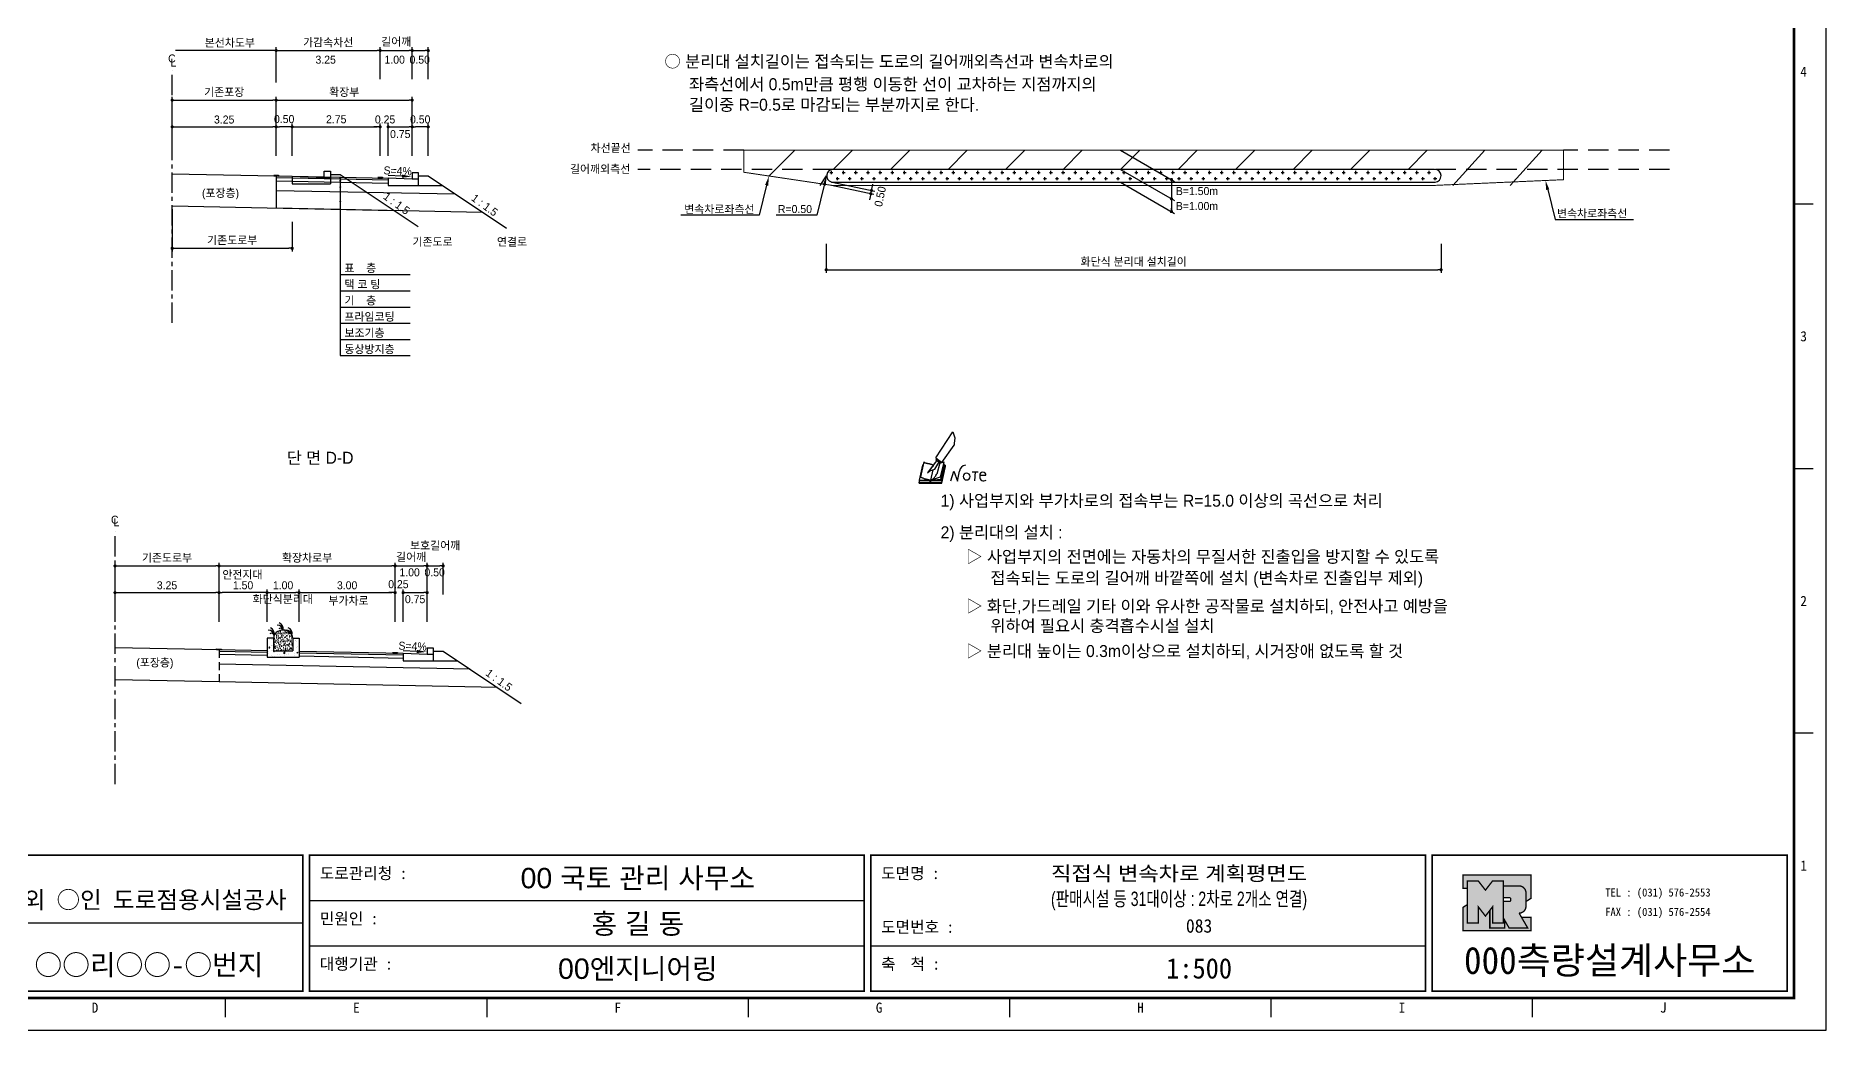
# Model space of a CAD drawing. Header units: millimetres. Extents: x 486 to 909, y 20 to 319.
# Drawn here: x 629.7 to 909.3, y 20.1 to 175.4 of the extents above; entities that cross this region are included whole.
import ezdxf
from ezdxf.enums import TextEntityAlignment as Align

# ---------------------------------------------------------------- set-up
doc = ezdxf.new("R2010")
doc.units = ezdxf.units.MM
doc.linetypes.add('CENTER', pattern=[50.8, 31.75, -6.35, 6.35, -6.35])
doc.linetypes.add('HIDDEN', pattern=[9.525, 6.35, -3.175])
for name, color, linetype in [('CC-GSTR-0004', 4, 'Continuous'), ('CM-LANE-0030', 30, 'Continuous'), ('CZ-DIMT-0002', 7, 'Continuous'), ('CZ-EXST-0002', 1, 'Continuous'), ('CZ-LIN1-0007', 7, 'Continuous'), ('CZ-LIN2-0003', 3, 'Continuous'), ('CZ-LINE-0001', 7, 'Continuous'), ('CZ-TEXT-BOX0', 7, 'Continuous'), ('TITLE', 7, 'Continuous')]:
    doc.layers.add(name, color=color, linetype=linetype)
doc.styles.add('견고딕', font='arial.ttf')
doc.styles.add('돋움', font='')
doc.styles.add('돋음체', font='')
doc.styles.get('돋움').set_extended_font_data('Dotum')
doc.styles.get('돋음체').set_extended_font_data('DotumChe')

# ---------------------------------------------------------------- blocks, each defined once
blk = doc.blocks.new('note')
for p, q in [((0.85, 3.5), (3.53, 7.57)), ((3.53, 7.57), (3.8, 6.64)), ((3.8, 6.64), (3.69, 5.72)), ((3.69, 5.72), (3.74, 5.46)), ((-1.01, 2.9), (-1.53, 0.52)), ((-1, 2.9), (-1.01, 2.9)), ((-0.98, 2.85), (-1, 2.9)), ((-0.95, 2.8), (-0.98, 2.85)), ((1, 3.1), (0.75, 2.77)), ((0.85, 3.5), (1.8, 2.79)), ((1, 3.4), (0.85, 3.21)), ((0.85, 3.21), (1.52, 2.71)), ((1.16, 2.53), (1.37, 2.82)), ((2.13, 2.84), (1.44, 2.63)), ((1.52, 2.71), (1.66, 2.9)), ((1.6, 0.53), (2.13, 2.84)), ((1.8, 2.79), (3.74, 5.46)), ((-1.24, 2.36), (-1.77, 0)), ((-1.77, 0), (1.77, 0)), ((-1.77, 0), (-1.77, -0.3)), ((-1.53, 0.52), (-1.55, 0.54)), ((-1.48, 0.48), (-1.53, 0.52)), ((-1.43, 0.44), (-1.48, 0.48)), ((-1.38, 0.41), (-1.43, 0.44)), ((-1.33, 0.4), (-1.38, 0.41)), ((-1.27, 0.37), (-1.33, 0.4)), ((-1.22, 0.35), (-1.27, 0.37)), ((-1.13, 2.36), (-1.24, 2.36)), ((-1.17, 0.33), (-1.22, 0.35)), ((-1.12, 0.32), (-1.17, 0.33)), ((-1.02, 0.25), (-1.12, 0.32)), ((-0.97, 0.22), (-1.02, 0.25)), ((-0.93, 0.21), (-0.97, 0.22)), ((-0.9, 2.75), (-0.95, 2.8)), ((-0.88, 0.19), (-0.93, 0.21)), ((-0.85, 2.72), (-0.9, 2.75)), ((-0.8, 0.18), (-0.88, 0.19)), ((-0.79, 2.69), (-0.85, 2.72)), ((-0.75, 0.17), (-0.8, 0.18)), ((-0.74, 2.68), (-0.79, 2.69)), ((-0.7, 0.16), (-0.75, 0.17)), ((-0.69, 2.65), (-0.74, 2.68)), ((-0.64, 0.15), (-0.7, 0.16)), ((-0.64, 2.65), (-0.69, 2.65)), ((-0.59, 2.63), (-0.64, 2.65)), ((-0.58, 0.14), (-0.64, 0.15)), ((-0.54, 2.62), (-0.59, 2.63)), ((-0.53, 0.13), (-0.58, 0.14)), ((-0.48, 2.61), (-0.54, 2.62)), ((-0.48, 0.12), (-0.53, 0.13)), ((-0.43, 2.61), (-0.48, 2.61)), ((-0.43, 0.11), (-0.48, 0.12)), ((0.75, 2.77), (-0.46, 1.16)), ((0.37, 2.24), (-0.46, 1.16)), ((-0.46, 1.16), (-0.08, 1.47)), ((-0.38, 2.59), (-0.43, 2.61)), ((-0.38, 0.08), (-0.43, 0.11)), ((-0.33, 2.59), (-0.38, 2.59)), ((-0.29, 0.06), (-0.38, 0.08)), ((-0.27, 2.58), (-0.33, 2.59)), ((-0.23, 0.05), (-0.29, 0.06)), ((-0.22, 2.57), (-0.27, 2.58)), ((-0.16, 0.04), (-0.23, 0.05)), ((-0.17, 2.56), (-0.22, 2.57)), ((-0.12, 2.55), (-0.17, 2.56)), ((-0.11, 0.03), (-0.16, 0.04)), ((-0.07, 2.53), (-0.12, 2.55)), ((-0.04, 0.02), (-0.11, 0.03)), ((-0.08, 1.47), (0.72, 1.75)), ((-0.01, 2.51), (-0.07, 2.53)), ((-0.05, -0.3), (-0.05, 0)), ((0, 0), (-0.04, 0.02)), ((0.04, 2.5), (-0.01, 2.51)), ((0.37, 1.63), (0, 0)), ((0, 0), (1.6, 0.53)), ((0, 0), (1.65, 0.18)), ((0, 0.01), (0.06, 0.04)), ((0, -0.3), (0, 0)), ((0.09, 2.48), (0.04, 2.5)), ((0.05, -0.3), (0.05, 0)), ((0.06, 0.04), (0.11, 0.07)), ((0.14, 2.48), (0.09, 2.48)), ((0.11, 0.07), (0.16, 0.09)), ((0.2, 2.47), (0.14, 2.48)), ((0.16, 0.09), (0.21, 0.12)), ((0.26, 2.43), (0.18, 2.46)), ((0.21, 0.12), (0.27, 0.14)), ((0.34, 2.4), (0.26, 2.43)), ((0.27, 0.14), (0.36, 0.19)), ((0.45, 2.37), (0.34, 2.4)), ((0.36, 0.19), (0.41, 0.22)), ((0.41, 0.22), (0.46, 0.27)), ((0.46, 0.27), (0.51, 0.3)), ((0.51, 0.3), (0.56, 0.34)), ((0.56, 0.34), (0.6, 0.4)), ((0.6, 0.4), (0.64, 0.45)), ((0.64, 0.45), (0.67, 0.51)), ((0.67, 0.51), (0.74, 0.58)), ((0.72, 1.75), (1.16, 2.53)), ((0.74, 0.58), (0.79, 0.63)), ((0.79, 0.63), (0.83, 0.68)), ((0.83, 0.68), (0.86, 0.73)), ((0.86, 0.73), (0.89, 0.79)), ((0.89, 0.84), (0.92, 0.89)), ((0.89, 0.79), (0.89, 0.84)), ((0.92, 0.89), (0.96, 0.95)), ((0.96, 0.95), (1.01, 0.97)), ((1.47, 2.74), (1.01, 0.97)), ((1.65, 0.18), (2.19, 2.48)), ((1.77, 0), (2.3, 2.36)), ((1.77, -0.3), (2.3, 2.07)), ((1.77, -0.38), (2.3, 1.99)), ((1.77, -0.44), (2.3, 1.93)), ((1.77, 0), (1.77, -0.3)), ((2.19, 2.48), (2.04, 2.47)), ((2.3, 2.36), (2.16, 2.36)), ((2.3, 2.36), (2.3, 2.07)), ((3.21, -0.08), (3.68, 1.4)), ((3.68, 1.4), (4.26, -0.14)), ((4.26, -0.14), (4.56, 1.44)), ((6.55, 1.34), (7.46, 1.34)), ((7.01, 1.34), (6.87, -0.11)), ((7.71, 0.77), (7.71, 0.55)), ((7.71, 0.77), (8.67, 0.77)), ((-1.77, -0.3), (1.77, -0.3)), ((-1.77, -0.43), (-1.77, -0.3)), ((-1.77, -0.37), (1.77, -0.37)), ((-1.77, -0.43), (1.77, -0.43))]:
    blk.add_line(p, q)
for centre, major_axis, start_param, end_param in [((0.4, 2.31), (0.0702, 0.0702), 3.283946, 6.425539), ((5.68, 1.23), (-0.806, 0.806), -0.591174, 0.597824), ((5.66, 0.58), (-0.378, 0.378), 3.926991, 10.210176), ((8.3, 0.49), (0.422, 0.422), 2.265602, 4.634911), ((8.19, 0.77), (-0.342, 0.342), 3.926991, 7.068583)]:
    blk.add_ellipse(centre, major_axis=major_axis, ratio=1, start_param=start_param, end_param=end_param)
blk = doc.blocks.new('_Dot')
at = {"color": 0, "linetype": 'ByBlock', "lineweight": -2}
blk.add_line((-0.5, 0), (-1, 0), dxfattribs=at)
at = {"color": 0, "linetype": 'ByBlock', "const_width": 0.5}
blk.add_lwpolyline([(-0.25, 0, 1), (0.25, 0, 1)], format="xyb", close=True, dxfattribs=at)

msp = doc.modelspace()

# ---------------------------------------------------------------- hatches: boundary and pattern name
at = {"layer": 'CZ-EXST-0002'}
h = msp.add_hatch(dxfattribs=at)
h.set_pattern_fill('AR-SAND', color=256, scale=0.01, style=0)
h.set_pattern_definition([(37.5, (-442.309, 3562.19005), (-0.016000313, 0.489413237), [0, -0.38608, 0, -0.4318, 0, -0.41275]), (7.5, (-442.309, 3562.19005), (0.44952328, 0.7168251), [0, -0.20828, 0, -0.34798, 0, -0.13335]), (327.5, (-442.62142, 3562.19005), (0.79099237, 0.001437185), [0, -0.127, 0, -0.4572, 0, -0.5969]), (317.5, (-442.6214, 3562.19005), (0.76355645, 0.22292932), [0, -0.0635, 0, -0.29972, 0, -0.3429])])
edge = h.paths.add_edge_path()
edge.add_ellipse((668.31, 81.34), major_axis=(-1.5, 0), ratio=0.829212, start_angle=180, end_angle=360)
edge.add_line((666.81, 81.34), (666.81, 79.34))
edge.add_line((666.81, 79.34), (669.81, 79.34))
edge.add_line((669.81, 79.34), (669.81, 81.34))
at = {"layer": 'CZ-LIN1-0007'}
for points in [[(667.61, 153.5), (667.61, 153.62), (666.86, 153.64), (666.86, 153.51)], [(683.86, 153.17), (683.86, 153.3), (683.11, 153.31), (683.11, 153.19)], [(658.68, 79.5), (658.68, 79.62), (657.93, 79.64), (657.93, 79.51)], [(686.18, 78.95), (686.18, 79.07), (685.43, 79.09), (685.43, 78.96)]]:
    msp.add_hatch(color=256, dxfattribs=at).paths.add_polyline_path(points)
at = {"layer": 'CZ-LIN2-0003'}
h = msp.add_hatch(dxfattribs=at)
h.set_pattern_fill('CROSS', color=256, scale=0.15, style=0)
h.set_pattern_definition([(0, (421.295, -304.1045), (0.9525, 0.9525), [0.47625, -1.42875]), (90, (421.5331, -304.3426), (-0.9525, 0.9525), [0.47625, -1.42875])])
h.paths.add_polyline_path([(754.2, 154.54, 0.857281), (753.9, 152.59, -0.001024), (754.05, 152.54), (848.17, 152.54, 1), (848.17, 154.54)])
at = {"layer": 'TITLE', "ltscale": 150}
h = msp.add_hatch(color=8, dxfattribs=at)
edge = h.paths.add_edge_path()
edge.add_line((863.24, 44.34), (852.58, 44.34))
edge.add_line((852.58, 44.34), (852.58, 42.26))
edge.add_line((852.58, 42.26), (853.28, 42.26))
edge.add_line((853.28, 42.26), (853.28, 43.43))
edge.add_line((853.28, 43.43), (854.97, 43.43))
edge.add_line((854.97, 43.43), (856.1, 41.98))
edge.add_line((856.1, 41.98), (857.23, 43.43))
edge.add_line((857.23, 43.43), (858.92, 43.43))
edge.add_line((858.92, 43.43), (858.92, 42.63))
edge.add_line((858.92, 42.63), (861.36, 42.63))
edge.add_arc((861.36, 41.57), 1.07, 0, 90, ccw=False)
edge.add_line((862.43, 41.57), (862.43, 40.2))
edge.add_line((862.43, 40.2), (863.24, 40.71))
edge.add_line((863.24, 40.71), (863.24, 44.34))
h.paths.add_polyline_path([(856.79, 38.81), (856.1, 37.93), (854.97, 39.39), (854.97, 36.87), (853.28, 36.87), (853.28, 39.72), (852.58, 39.28), (852.58, 35.65), (863.24, 35.65), (863.24, 37.73), (861.74, 37.73), (862.7, 36.08), (859.8, 36.08), (859.1, 37.29), (859.1, 36.08), (856.79, 36.08)])
msp.add_hatch(color=5, dxfattribs=at).paths.add_polyline_path([(858.92, 43.43), (857.23, 43.43), (856.1, 41.98), (854.97, 43.43), (853.28, 43.43), (853.28, 36.87), (854.97, 36.87), (854.97, 39.39), (856.1, 37.93), (857.23, 39.39), (857.23, 36.87), (858.92, 36.87)])
h = msp.add_hatch(color=161, dxfattribs=at)
edge = h.paths.add_edge_path()
edge.add_arc((861.36, 41.57), 1.07, 360, 450)
edge.add_line((861.36, 42.63), (858.92, 42.63))
edge.add_line((858.92, 42.63), (858.92, 40.78))
edge.add_line((858.92, 40.78), (859.92, 40.78))
edge.add_arc((859.92, 40.67), 0.113, 0, 90, ccw=False)
edge.add_line((860.03, 40.67), (860.03, 40.36))
edge.add_arc((859.92, 40.36), 0.113, 270, 360, ccw=False)
edge.add_line((859.92, 40.25), (858.92, 40.25))
edge.add_line((858.92, 40.25), (858.92, 36.87))
edge.add_line((858.92, 36.87), (857.23, 36.87))
edge.add_line((857.23, 36.87), (857.23, 39.39))
edge.add_line((857.23, 39.39), (856.79, 38.81))
edge.add_line((856.79, 38.81), (856.79, 36.08))
edge.add_line((856.79, 36.08), (859.1, 36.08))
edge.add_line((859.1, 36.08), (859.1, 37.29))
edge.add_line((859.1, 37.29), (859.8, 36.08))
edge.add_line((859.8, 36.08), (862.7, 36.08))
edge.add_line((862.7, 36.08), (861.36, 38.39))
edge.add_arc((861.36, 39.46), 1.07, 270, 360)
edge.add_line((862.43, 39.46), (862.43, 41.57))

# ---------------------------------------------------------------- linework, layer by layer
at = {"color": 0, "linetype": 'ByBlock', "lineweight": -2}
for p, q in [((666.98, 173.1), (666.73, 173.1)), ((760.27, 151.47), (760.32, 151.72)), ((807.06, 152.71), (807.06, 152.46)), ((760.06, 150.51), (760.01, 150.26)), ((807.06, 149.71), (807.06, 149.46)), ((807.06, 148.21), (807.06, 148.46))]:
    msp.add_line(p, q, dxfattribs=at)
at = {"color": 0, "linetype": 'ByBlock', "const_width": 0.25}
for points in [[(667.11, 173.1, 1), (667.36, 173.1, 1)], [(760.24, 151.35, 1), (760.19, 151.11, 1)], [(807.06, 152.83, 1), (807.06, 153.08, 1)], [(760.09, 150.63, 1), (760.14, 150.87, 1)], [(807.06, 149.83, 1), (807.06, 150.08, 1)], [(807.06, 148.08, 1), (807.06, 147.83, 1)]]:
    msp.add_lwpolyline(points, format="xyb", close=True, dxfattribs=at)
at = {"layer": 'CC-GSTR-0004'}
for points in [[(689.48, 153.01), (688.48, 153.01), (684.73, 153.16), (684.73, 152.01), (689.48, 152.01), (689.48, 154.01), (688.48, 154.01), (688.48, 153.01)], [(691.81, 78.78), (690.81, 78.78), (687.06, 78.93), (687.06, 77.78), (691.81, 77.78), (691.81, 79.78), (690.81, 79.78), (690.81, 78.78)]]:
    msp.add_lwpolyline(points, dxfattribs=at)
at = {"layer": 'CM-LANE-0030'}
for p, q in [((744.2, 153.5), (748.24, 157.54)), ((754.22, 154.54), (757.22, 157.54)), ((763.2, 154.54), (766.2, 157.54)), ((772.18, 154.54), (775.18, 157.54)), ((781.16, 154.54), (784.16, 157.54)), ((790.14, 154.54), (793.14, 157.54)), ((799.12, 154.54), (802.12, 157.54)), ((808.1, 154.54), (811.1, 157.54)), ((817.08, 154.54), (820.08, 157.54)), ((826.06, 154.54), (829.06, 157.54)), ((835.04, 154.54), (838.04, 157.54)), ((844.02, 154.54), (847.02, 157.54)), ((851, 152.04), (856, 157.54)), ((859.98, 152.04), (864.98, 157.54)), ((752.22, 152.04), (753.2, 153.53))]:
    msp.add_line(p, q, dxfattribs=at)
at = {"layer": 'CM-LANE-0030', "const_width": 0.15}
msp.add_lwpolyline([(868.3, 157.54), (868.3, 152.93), (848.2, 152.04), (754.05, 152.04, -0.142447), (754.05, 152.04), (740.27, 154.09), (740.27, 157.54)], format="xyb", close=True, dxfattribs=at)
at = {"layer": 'CZ-EXST-0002'}
for p, q in [((650.98, 153.83), (669.73, 153.46)), ((674.73, 153.26), (674.73, 154.26)), ((674.73, 154.26), (675.73, 154.26)), ((675.73, 154.26), (675.73, 152.26)), ((669.73, 153.46), (669.73, 152.26)), ((669.73, 153.46), (674.73, 153.26)), ((669.73, 152.26), (675.73, 152.26)), ((674.73, 153.26), (675.73, 153.26)), ((675.73, 153.76), (677.23, 153.76)), ((677.23, 153.76), (689.43, 145.62)), ((650.98, 148.83), (685.66, 148.14)), ((666.24, 81.18), (666.24, 81.18)), ((658.31, 79.51), (642.06, 79.83)), ((665.81, 79.56), (665.85, 79.61)), ((665.81, 79.38), (665.87, 79.37)), ((665.82, 80.25), (665.82, 80.25)), ((665.88, 79.37), (665.85, 79.61)), ((665.97, 79.26), (665.97, 79.26)), ((666.06, 78.87), (666.06, 78.87)), ((666.09, 79.82), (666.24, 79.81)), ((666.11, 79.81), (666.23, 79.96)), ((666.22, 79.8), (666.19, 79.96)), ((666.48, 78.55), (666.48, 78.55)), ((666.51, 79.4), (666.51, 79.4)), ((666.54, 80.24), (666.54, 80.24)), ((666.55, 80.17), (666.55, 80.17)), ((666.57, 81.09), (666.57, 81.09)), ((666.59, 78.53), (666.59, 78.53)), ((666.61, 79.34), (666.61, 79.34)), ((666.64, 80.26), (666.64, 80.26)), ((666.7, 81.06), (666.7, 81.06)), ((666.79, 79.36), (666.79, 79.36)), ((666.8, 79.31), (666.93, 79.22)), ((666.81, 79.3), (666.93, 79.34)), ((666.9, 78.46), (666.9, 78.46)), ((666.92, 79.22), (666.96, 79.34)), ((667.41, 78.82), (667.41, 78.82)), ((667.76, 78.72), (667.76, 78.72)), ((667.95, 78.48), (667.95, 78.48)), ((668.36, 78.98), (668.56, 79.18)), ((668.36, 78.98), (668.58, 78.95)), ((668.49, 78.34), (668.49, 78.35)), ((668.51, 78.68), (668.51, 78.68)), ((668.59, 78.95), (668.56, 79.19)), ((668.77, 78.76), (668.77, 78.76)), ((669.08, 78.91), (669.08, 78.91)), ((669.14, 78.76), (669.14, 78.76)), ((669.3, 78.42), (669.3, 78.42)), ((669.65, 78.35), (669.65, 78.35)), ((669.81, 79.76), (669.81, 79.76)), ((669.81, 79.57), (669.87, 79.64)), ((669.81, 79.49), (669.89, 79.49)), ((669.86, 79.48), (669.83, 79.64)), ((669.84, 80.68), (669.84, 80.68)), ((670.1, 78.89), (670.1, 78.89)), ((670.12, 78.7), (670.12, 78.7)), ((670.27, 81.01), (670.27, 81.01)), ((670.3, 81.01), (670.3, 81.01)), ((670.39, 79.09), (670.39, 79.09)), ((670.42, 79.93), (670.42, 79.93)), ((670.45, 80.78), (670.45, 80.78)), ((670.45, 79.1), (670.58, 79.02)), ((670.46, 79.09), (670.64, 79.16)), ((670.48, 80.76), (670.48, 80.76)), ((670.57, 79.02), (670.62, 79.17)), ((670.62, 80), (670.62, 80)), ((670.66, 78.36), (670.66, 78.36)), ((670.77, 79.89), (670.77, 79.89)), ((658.31, 74.51), (642.06, 74.83))]:
    msp.add_line(p, q, dxfattribs=at)
at = {"layer": 'CZ-LIN1-0007'}
for p, q in [((666.86, 153.64), (667.61, 153.62)), ((666.86, 153.51), (667.61, 153.5)), ((667.61, 153.62), (667.61, 153.5)), ((683.11, 153.31), (683.86, 153.3)), ((683.11, 153.19), (683.86, 153.17)), ((683.86, 153.3), (683.86, 153.17)), ((657.93, 79.64), (658.68, 79.62)), ((657.93, 79.51), (657.93, 79.64)), ((658.68, 79.5), (657.93, 79.51)), ((658.68, 79.62), (658.68, 79.5)), ((685.43, 78.96), (685.43, 79.09)), ((685.43, 79.09), (686.18, 79.07)), ((686.18, 78.95), (685.43, 78.96)), ((686.18, 79.07), (686.18, 78.95))]:
    msp.add_line(p, q, dxfattribs=at)
at = {"layer": 'CZ-LIN2-0003'}
for p, q in [((667.23, 153.51), (684.73, 153.16)), ((667.23, 153.51), (667.23, 148.51)), ((667.23, 153.26), (684.73, 152.91)), ((667.23, 152.76), (684.73, 152.41)), ((667.23, 151.26), (695.19, 150.7)), ((689.48, 153.51), (690.98, 153.51)), ((689.48, 152.01), (693.23, 152.01)), ((690.98, 153.51), (703.18, 145.37)), ((667.23, 148.51), (699.45, 147.86)), ((665.81, 81.34), (665.81, 78.34)), ((666.81, 81.34), (665.81, 81.34)), ((666.81, 81.34), (666.81, 79.34)), ((669.81, 81.34), (669.81, 79.34)), ((669.81, 81.34), (670.81, 81.34)), ((670.81, 81.34), (670.81, 78.34)), ((665.81, 79.36), (658.31, 79.51)), ((665.81, 79.11), (658.31, 79.26)), ((665.81, 78.61), (658.31, 78.76)), ((665.81, 78.34), (670.81, 78.34)), ((666.81, 79.34), (669.81, 79.34)), ((687.06, 78.93), (670.81, 79.26)), ((687.06, 78.68), (670.81, 79.01)), ((687.06, 78.18), (670.81, 78.51)), ((691.81, 79.28), (693.31, 79.28)), ((693.31, 79.28), (705.51, 71.15)), ((697.52, 76.47), (658.31, 77.26)), ((691.81, 77.78), (695.56, 77.78)), ((701.78, 73.64), (658.31, 74.51))]:
    msp.add_line(p, q, dxfattribs=at)
msp.add_lwpolyline([(848.17, 154.54), (754.2, 154.54, 0.857281), (753.9, 152.59, -0.001024), (754.05, 152.54), (848.2, 152.54), (848.24, 152.54, 0.966023)], format="xyb", close=True, dxfattribs=at)
for centre, radius, start, end in [((666.04, 81.68), 0.88, 7.8639, 92.7752), ((666.5, 81.65), 0.44, 19.771, 124.0366), ((665.94, 82.03), 1, 347.1802, 67.3267), ((667.44, 82.47), 0.88, 7.8639, 92.7752), ((667.9, 82.44), 0.44, 19.771, 124.0366), ((667.33, 82.81), 1, 347.1802, 67.3267), ((668.83, 81.68), 0.88, 7.8639, 92.7752), ((669.29, 81.65), 0.44, 19.771, 124.0366), ((668.72, 82.03), 1, 347.1802, 67.3267)]:
    msp.add_arc(centre, radius, start, end, dxfattribs=at)
msp.add_ellipse((668.31, 81.34), major_axis=(-1.5, 0), ratio=0.829212, start_param=3.141593, end_param=6.283185, dxfattribs=at)
at = {"layer": 'CZ-LINE-0001'}
for p, q in [((667.23, 168.13), (667.23, 173.6)), ((667.23, 168.63), (667.23, 173.6)), ((683.48, 168.63), (683.48, 173.6)), ((683.48, 168.63), (683.48, 173.6)), ((688.48, 168.63), (688.48, 173.6)), ((688.48, 168.63), (688.48, 173.6)), ((690.98, 168.63), (690.98, 173.6)), ((667.23, 173.1), (651.48, 173.1)), ((667.73, 173.1), (682.98, 173.1)), ((683.98, 173.1), (687.98, 173.1)), ((688.98, 173.1), (690.48, 173.1)), ((650.98, 161.68), (650.98, 165.85)), ((651.48, 165.35), (666.73, 165.35)), ((667.23, 161.68), (667.23, 165.85)), ((667.23, 161.68), (667.23, 165.85)), ((667.73, 165.35), (687.98, 165.35)), ((688.48, 161.68), (688.48, 165.85)), ((650.98, 156.63), (650.98, 161.68)), ((651.48, 161.18), (666.73, 161.18)), ((667.23, 156.63), (667.23, 161.68)), ((667.23, 156.63), (667.23, 161.68)), ((669.23, 161.18), (667.73, 161.18)), ((669.73, 156.63), (669.73, 161.68)), ((669.73, 156.63), (669.73, 161.68)), ((670.23, 161.18), (682.98, 161.18)), ((682.98, 161.18), (682.48, 161.18)), ((683.48, 156.63), (683.48, 161.68)), ((683.48, 156.63), (683.48, 161.68)), ((684.73, 156.63), (684.73, 161.68)), ((684.73, 156.63), (684.73, 161.68)), ((685.23, 161.18), (687.98, 161.18)), ((685.23, 161.18), (685.73, 161.18)), ((688.48, 156.63), (688.48, 161.68)), ((688.48, 159.07), (688.48, 161.68)), ((690.48, 161.18), (688.98, 161.18)), ((690.98, 156.63), (690.98, 161.68)), ((799.12, 157.54), (807.56, 152.67)), ((799.12, 154.54), (807.56, 149.67)), ((677.24, 153.31), (677.24, 125.45)), ((753.94, 152.06), (760.6, 150.65)), ((754.05, 152.54), (760.71, 151.13)), ((760.32, 151.72), (760.42, 152.21)), ((799.12, 152.54), (807.56, 147.67)), ((807.06, 152.96), (807.06, 147.96)), ((650.98, 148.33), (650.98, 141.71)), ((760.01, 150.26), (759.91, 149.77)), ((669.73, 146.33), (669.73, 141.71)), ((753.14, 142.9), (753.14, 138.37)), ((849.17, 142.9), (849.17, 138.37)), ((651.48, 142.21), (669.23, 142.21)), ((677.24, 138.11), (688.18, 138.11)), ((753.64, 138.87), (848.67, 138.87)), ((677.24, 135.57), (688.18, 135.57)), ((677.24, 133.04), (688.18, 133.04)), ((677.24, 130.51), (688.18, 130.51)), ((677.24, 127.98), (688.18, 127.98)), ((677.24, 125.45), (688.18, 125.45)), ((642.06, 88.94), (642.06, 93.11)), ((642.56, 92.61), (657.81, 92.61)), ((658.31, 88.94), (658.31, 93.11)), ((658.31, 88.94), (658.31, 93.11)), ((658.81, 92.61), (685.31, 92.61)), ((685.81, 88.94), (685.81, 93.11)), ((685.81, 88.14), (685.81, 93.11)), ((686.31, 92.61), (690.31, 92.61)), ((690.81, 88.14), (690.81, 93.11)), ((690.81, 88.14), (690.81, 93.11)), ((691.31, 92.61), (692.81, 92.61)), ((693.31, 88.14), (693.31, 93.11)), ((642.06, 83.89), (642.06, 88.94)), ((642.56, 88.44), (657.81, 88.44)), ((658.31, 83.89), (658.31, 88.94)), ((658.31, 83.89), (658.31, 88.94)), ((665.31, 88.44), (658.81, 88.44)), ((665.81, 83.89), (665.81, 88.94)), ((665.81, 83.89), (665.81, 88.94)), ((666.31, 88.44), (670.31, 88.44)), ((670.81, 83.89), (670.81, 88.94)), ((670.81, 83.89), (670.81, 88.94)), ((671.31, 88.44), (685.31, 88.44)), ((685.31, 88.44), (684.81, 88.44)), ((685.81, 83.89), (685.81, 88.94)), ((685.81, 83.89), (685.81, 88.94)), ((687.06, 83.89), (687.06, 88.94)), ((687.06, 83.89), (687.06, 88.94)), ((687.56, 88.44), (688.06, 88.44)), ((687.56, 88.44), (690.31, 88.44)), ((690.81, 83.89), (690.81, 88.94))]:
    msp.add_line(p, q, dxfattribs=at)
at = {"layer": 'CZ-LINE-0001', "linetype": 'CENTER', "ltscale": 0.1}
for p, q in [((650.98, 130.56), (650.98, 169.94)), ((642.06, 58.54), (642.06, 97.92))]:
    msp.add_line(p, q, dxfattribs=at)
at = {"layer": 'CZ-LINE-0001', "linetype": 'HIDDEN', "ltscale": 0.5}
for p, q in [((740.27, 157.54), (723.74, 157.54)), ((884.83, 157.54), (868.3, 157.54)), ((754.2, 154.54), (723.74, 154.54)), ((884.83, 154.54), (848.17, 154.54))]:
    msp.add_line(p, q, dxfattribs=at)
at = {"layer": 'CZ-LINE-0001', "linetype": 'HIDDEN', "ltscale": 0.2}
msp.add_line((658.31, 79.51), (658.31, 74.51), dxfattribs=at)
at = {"layer": 'CZ-LINE-0001'}
for points in [[(686.87, 153.48), (684.73, 153.56)], [(743.83, 152.05), (742.66, 147.38), (730.43, 147.38)], [(752.84, 152.07), (751.66, 147.41), (745.32, 147.41)], [(689.2, 79.25), (687.06, 79.34)]]:
    msp.add_lwpolyline(points, dxfattribs=at)
at = {"layer": 'CZ-LINE-0001', "extrusion": (0, 0, -1)}
msp.add_lwpolyline([(-865.83, 151.38), (-867, 146.72), (-879.23, 146.72)], dxfattribs=at)
at = {"layer": 'CZ-LINE-0001', "linetype": 'ByBlock'}
for centre, start, end in [((677.24, 153.25), 0, 180), ((677.24, 153.25), 0, 180), ((677.24, 153.25), 180, 0), ((677.24, 153.25), 180, 0), ((677.24, 153.05), 0, 180), ((677.24, 153.05), 0, 180), ((677.24, 153.05), 180, 0), ((677.24, 153.05), 180, 0), ((677.24, 152.81), 0, 180), ((677.24, 152.81), 0, 180), ((677.24, 152.81), 180, 0), ((677.24, 152.81), 180, 0), ((677.24, 152.56), 0, 180), ((677.24, 152.56), 0, 180), ((677.24, 152.56), 180, 0), ((677.24, 152.56), 180, 0), ((677.24, 151.77), 0, 180), ((677.24, 151.77), 0, 180), ((677.24, 151.77), 180, 0), ((677.24, 151.77), 180, 0), ((677.24, 149.53), 0, 180), ((677.24, 149.53), 0, 180), ((677.24, 149.53), 180, 0), ((677.24, 149.53), 180, 0)]:
    msp.add_arc(centre, 0.0625, start, end, dxfattribs=at)
at = {"layer": 'CZ-LINE-0001'}
for points in [[(686.88, 153.73), (688.37, 153.42), (686.86, 153.23)], [(743.59, 152.11), (744.2, 153.5), (744.08, 151.99)], [(752.59, 152.13), (753.2, 153.53), (753.08, 152.01)], [(689.21, 79.5), (690.7, 79.19), (689.19, 79)]]:
    msp.add_solid(points, dxfattribs=at)
at = {"layer": 'CZ-LINE-0001', "extrusion": (0, 0, -1)}
msp.add_solid([(-866.07, 151.44), (-865.47, 152.84), (-865.59, 151.32)], dxfattribs=at)
at = {"layer": 'TITLE', "color": 7, "linetype": 'Continuous'}
for p, q in [((907.31, 149.13), (904.29, 149.13)), ((907.31, 107.8), (904.29, 107.8)), ((907.31, 66.47), (904.29, 66.47)), ((659.34, 22.12), (659.34, 25.14)), ((700.17, 22.12), (700.17, 25.14)), ((740.99, 22.12), (740.99, 25.14)), ((781.82, 22.12), (781.82, 25.14)), ((822.64, 22.12), (822.64, 25.14)), ((863.47, 22.12), (863.47, 25.14))]:
    msp.add_line(p, q, dxfattribs=at)
at = {"layer": 'TITLE', "ltscale": 150}
for p, q in [((672.45, 40.35), (759.06, 40.35)), ((671.39, 36.81), (584.78, 36.81)), ((672.45, 33.28), (759.06, 33.28)), ((760.12, 33.28), (846.73, 33.28))]:
    msp.add_line(p, q, dxfattribs=at)
at = {"layer": 'TITLE'}
msp.add_line((904.4, 25.14), (495.54, 25.14), dxfattribs=at)
msp.add_lwpolyline([(485.96, 20.11), (909.32, 20.11), (909.32, 319.48), (485.96, 319.48)], close=True, dxfattribs=at)
at = {"layer": 'TITLE', "linetype": 'Continuous', "const_width": 0.403}
msp.add_lwpolyline([(496.04, 25.14), (496.04, 314.44), (904.29, 314.44), (904.29, 25.14)], close=True, dxfattribs=at)
at = {"layer": 'TITLE', "ltscale": 150}
for points, const_width in [([(584.78, 47.42), (671.39, 47.42), (671.39, 26.2), (584.78, 26.2)], 0.265), ([(759.06, 26.2), (672.45, 26.2), (672.45, 47.42), (759.06, 47.42)], 0.265), ([(760.12, 47.42), (846.73, 47.42), (846.73, 26.2), (760.12, 26.2)], 0.265), ([(903.23, 47.42), (903.23, 26.2), (847.79, 26.2), (847.79, 47.42), (903.23, 47.42)], 0.265), ([(858.92, 43.43), (857.23, 43.43), (856.1, 41.98), (854.97, 43.43), (853.28, 43.43), (853.28, 36.87), (854.97, 36.87), (854.97, 39.39), (856.1, 37.93), (857.23, 39.39), (857.23, 36.87), (858.92, 36.87)], 0.212), ([(856.79, 38.81), (856.1, 37.93), (854.97, 39.39), (854.97, 36.87), (853.28, 36.87), (853.28, 39.72), (852.58, 39.28), (852.58, 35.65), (863.24, 35.65), (863.24, 37.73), (861.74, 37.73), (862.7, 36.08), (859.8, 36.08), (859.1, 37.29), (859.1, 36.08), (856.79, 36.08)], 0.212)]:
    msp.add_lwpolyline(points, close=True, dxfattribs=dict(at, const_width=const_width))
at = {"layer": 'TITLE', "ltscale": 150, "const_width": 0.212}
for points in [[(863.24, 44.34), (852.58, 44.34), (852.58, 42.26), (853.28, 42.26), (853.28, 43.43), (854.97, 43.43), (856.1, 41.98), (857.23, 43.43), (858.92, 43.43), (858.92, 42.63), (861.36, 42.63, -0.414214), (862.43, 41.57), (862.43, 40.2), (863.24, 40.71)], [(862.43, 41.57, 0.414214), (861.36, 42.63), (858.92, 42.63), (858.92, 40.78), (859.92, 40.78, -0.414214), (860.03, 40.67), (860.03, 40.36, -0.414214), (859.92, 40.25), (858.92, 40.25), (858.92, 36.87), (857.23, 36.87), (857.23, 39.39), (856.79, 38.81), (856.79, 36.08), (859.1, 36.08), (859.1, 37.29), (859.8, 36.08), (862.7, 36.08), (861.36, 38.39, 0.414214), (862.43, 39.46)]]:
    msp.add_lwpolyline(points, format="xyb", close=True, dxfattribs=at)

# ---------------------------------------------------------------- block references
at = {"layer": 'CZ-LINE-0001', "xscale": 0.5, "yscale": 0.5, "zscale": 0.5, "rotation": 180}
for p in [(667.23, 173.1), (683.48, 173.1), (688.48, 173.1), (650.98, 165.35), (667.23, 165.35), (650.98, 161.18), (667.23, 161.18), (669.73, 161.18), (684.73, 161.18), (684.73, 161.18), (688.48, 161.18), (650.98, 142.21), (753.14, 138.87), (642.06, 92.61), (658.31, 92.61), (685.81, 92.61), (690.81, 92.61), (642.06, 88.44), (658.31, 88.44), (665.81, 88.44), (670.81, 88.44), (687.06, 88.44), (687.06, 88.44)]:
    msp.add_blockref('_Dot', p, dxfattribs=at)
at = {"layer": 'CZ-LINE-0001', "xscale": 0.5, "yscale": 0.5, "zscale": 0.5}
for p in [(683.48, 173.1), (688.48, 173.1), (690.98, 173.1), (667.23, 165.35), (688.48, 165.35), (667.23, 161.18), (669.73, 161.18), (683.48, 161.18), (683.48, 161.18), (688.48, 161.18), (690.98, 161.18), (669.73, 142.21), (849.17, 138.87), (658.31, 92.61), (685.81, 92.61), (690.81, 92.61), (693.31, 92.61), (658.31, 88.44), (665.81, 88.44), (670.81, 88.44), (685.81, 88.44), (685.81, 88.44), (690.81, 88.44)]:
    msp.add_blockref('_Dot', p, dxfattribs=at)
at = {"layer": 'CZ-TEXT-BOX0'}
msp.add_blockref('note', (769.41, 105.99), dxfattribs=at)

# ---------------------------------------------------------------- texts
at = {"layer": 'CZ-DIMT-0002', "style": '돋움'}
for s, p in [('C', (650.94, 171.86)), ('L', (651.2, 171.2)), ('차선끝선', (719.47, 157.88)), ('C', (642.02, 99.83)), ('L', (642.28, 99.44))]:
    msp.add_text(s, height=1.25, dxfattribs=at).set_placement(p, align=Align.MIDDLE_CENTER)
for s, p in [('3.25', (673.37, 171.05)), ('1.00', (684.15, 171.05)), ('0.50', (688.06, 171.05)), ('길어깨외측선', (713.12, 153.97)), ('(포장층)', (655.64, 150.22)), ('B=1.50m', (807.75, 150.53)), ('변속차로좌측선', (730.96, 147.7)), ('R=0.50', (745.6, 147.72)), ('B=1.00m', (807.75, 148.19)), ('변속차로좌측선', (867.28, 147.03)), ('기존도로', (688.52, 142.61)), ('연결로', (701.71, 142.61)), ('표    층', (677.89, 138.5)), ('택 코 팅', (677.89, 135.96)), ('기    층', (677.89, 133.43)), ('프라임코팅', (677.89, 130.9)), ('보조기층', (677.89, 128.37)), ('동상방지층', (677.89, 125.84)), ('안전지대', (658.82, 90.63)), ('1.00', (686.48, 90.99)), ('0.50', (690.39, 90.99)), ('화단식분리대', (663.55, 86.8)), ('부가차로', (675.39, 86.56)), ('(포장층)', (645.39, 76.9))]:
    msp.add_text(s, height=1.25, dxfattribs=at).set_placement(p)
for s, p in [('○ 분리대 설치길이는 접속되는 도로의 길어깨외측선과 변속차로의', (727.86, 171.4)), ('좌측선에서 0.5m만큼 평행 이동한 선이 교차하는 지점까지의', (731.71, 167.84)), ('길이중 R=0.5로 마감되는 부분까지로 한다.', (731.71, 164.64)), ('1) 사업부지와 부가차로의 접속부는 R=15.0 이상의 곡선으로 처리', (771.01, 102.8)), ('2) 분리대의 설치 :', (771.01, 97.86)), ('▷ 사업부지의 전면에는 자동차의 무질서한 진출입을 방지할 수 있도록', (775, 94.06)), ('접속되는 도로의 길어깨 바깥쪽에 설치 (변속차로 진출입부 제외)', (778.78, 90.73)), ('▷ 화단,가드레일 기타 이와 유사한 공작물로 설치하되, 안전사고 예방을', (775, 86.33)), ('위하여 필요시 충격흡수시설 설치', (778.78, 83.26)), ('▷ 분리대 높이는 0.3m이상으로 설치하되, 시거장애 없도록 할 것', (775, 79.32))]:
    msp.add_text(s, height=1.875, dxfattribs=at).set_placement(p, align=Align.MIDDLE_LEFT)
for s, rotation, p in [('S=4%', 357.7094, (686.21, 154.31)), ('1 : 1.5', 323.8881, (686.04, 149.22)), ('1 : 1.5', 323.8881, (699.79, 148.97)), ('S=4%', 357.7094, (688.54, 80.08)), ('1 : 1.5', 323.8881, (702.03, 74.79))]:
    msp.add_text(s, height=1.25, rotation=rotation, dxfattribs=at).set_placement(p, align=Align.MIDDLE_CENTER)
at = {"layer": 'CZ-DIMT-0002', "insert": (659.99, 174.24), "char_height": 1.25, "attachment_point": 5, "style": '돋움'}
msp.add_mtext('본선차도부', dxfattribs=at)
at = {"layer": 'CZ-DIMT-0002', "insert": (761.57, 150.3), "char_height": 1.25, "attachment_point": 5, "rotation": 78.0015, "style": '돋움'}
msp.add_mtext('\\A1;0.50', dxfattribs=at)
at = {"layer": 'CZ-LINE-0001', "char_height": 1.25, "attachment_point": 5, "style": '돋움'}
for s, insert in [('\\A1;가감속차선', (675.36, 174.3)), ('\\A1;길어깨', (685.98, 174.42)), ('\\A1;기존포장', (659.11, 166.55)), ('\\A1;확장부', (677.86, 166.55)), ('\\A1;3.25', (659.11, 162.32)), ('\\A1;0.50', (668.48, 162.39)), ('\\A1;2.75', (676.61, 162.36)), ('\\A1;0.25', (684.24, 162.33)), ('\\A1;0.50', (689.73, 162.34)), ('\\A1;0.75', (686.61, 160.05)), ('\\A1;기존도로부', (660.36, 143.41)), ('\\A1;화단식 분리대 설치길이', (801.16, 140.06)), ('\\A1;보호길어깨', (692.06, 95.73)), ('\\A1;기존도로부', (650.18, 93.81)), ('\\A1;확장차로{\\fGulimChe|b0|i0|c129|p32;부}', (672.06, 93.81)), ('\\A1;길어깨', (688.31, 93.93)), ('\\A1;3.25', (650.18, 89.58)), ('\\A1;1.50', (662.06, 89.58)), ('\\A1;1.00', (668.31, 89.58)), ('\\A1;3.00', (678.31, 89.58)), ('\\A1;0.25', (686.32, 89.75)), ('\\A1;0.75', (688.93, 87.41))]:
    msp.add_mtext(s, dxfattribs=dict(at, insert=insert))
at = {"layer": 'CZ-TEXT-BOX0', "style": '돋움'}
msp.add_text('단 면 D-D', height=1.875, dxfattribs=at).set_placement((674.09, 109.5), align=Align.MIDDLE_CENTER)
at = {"layer": 'TITLE', "color": 3, "linetype": 'Continuous', "style": '돋음체'}
for s, p in [('4', (905.8, 169.8)), ('3', (905.8, 128.47)), ('2', (905.8, 87.14)), ('1', (905.8, 45.81)), ('D', (638.93, 23.63)), ('E', (679.76, 23.63)), ('F', (720.58, 23.63)), ('G', (761.4, 23.63)), ('H', (802.23, 23.63)), ('I', (843.05, 23.63)), ('J', (883.88, 23.63))]:
    msp.add_text(s, height=1.59, dxfattribs=at).set_placement(p, align=Align.MIDDLE)
at = {"layer": 'TITLE', "style": '돋음체'}
for s, p in [('도로관리청 :', (674.04, 43.71)), ('도면명 :', (761.71, 43.71)), ('민원인 :', (674.04, 36.64)), ('도면번호 :', (761.71, 35.32)), ('대행기관 :', (674.04, 29.56)), ('축  척 :', (761.71, 29.56))]:
    msp.add_text(s, height=1.804, dxfattribs=at).set_placement(p)
at = {"layer": 'TITLE', "color": 7, "linetype": 'Continuous'}
for s, height, style, p in [('00 국토 관리 사무소', 3.1832, '견고딕', (723.71, 43.89)), ('국도 ○○호선 ○○○외 ○인 도로점용시설공사', 2.7, '돋음체', (630.59, 40.5)), ('홍 길 동', 3.183, '견고딕', (723.71, 36.81)), ('○○시 ○○면 ○○리○○-○번지', 3.1832, '돋음체', (632.61, 30.34)), ('00엔지니어링', 3.183, '견고딕', (723.71, 29.74))]:
    msp.add_text(s, height=height, dxfattribs=dict(at, style=style)).set_placement(p, align=Align.MIDDLE)
at = {"layer": 'TITLE', "style": '돋움'}
for s, width, p, p2 in [('직접식 변속차로 계획평면도', 1.010039, (788.25, 43.46), (828.25, 43.46)), ('(판매시설 등 31대이상 : 2차로 2개소 연결)', 0.658668, (788.25, 39.5), (828.25, 39.5))]:
    msp.add_text(s, height=2.25, dxfattribs=dict(at, width=width)).set_placement(p, p2, align=Align.FIT)
at = {"layer": 'TITLE', "color": 180, "style": '돋음체'}
for s, p in [('TEL : (031) 576-2553', (874.81, 40.98)), ('FAX : (031) 576-2554', (874.81, 37.95))]:
    msp.add_text(s, height=1.2733, dxfattribs=at).set_placement(p)
at = {"layer": 'TITLE', "linetype": 'Continuous', "style": '돋음체'}
for s, height, p in [('083', 2.122, (811.38, 36.38)), ('1:500', 3.183, (811.38, 29.74))]:
    msp.add_text(s, height=height, dxfattribs=at).set_placement(p, align=Align.MIDDLE)
at = {"layer": 'TITLE', "color": 180, "style": '돋음체'}
msp.add_text('000측량설계사무소', height=4.244, dxfattribs=at).set_placement((875.51, 28.89), align=Align.CENTER)

doc.saveas('drawing.dxf')
